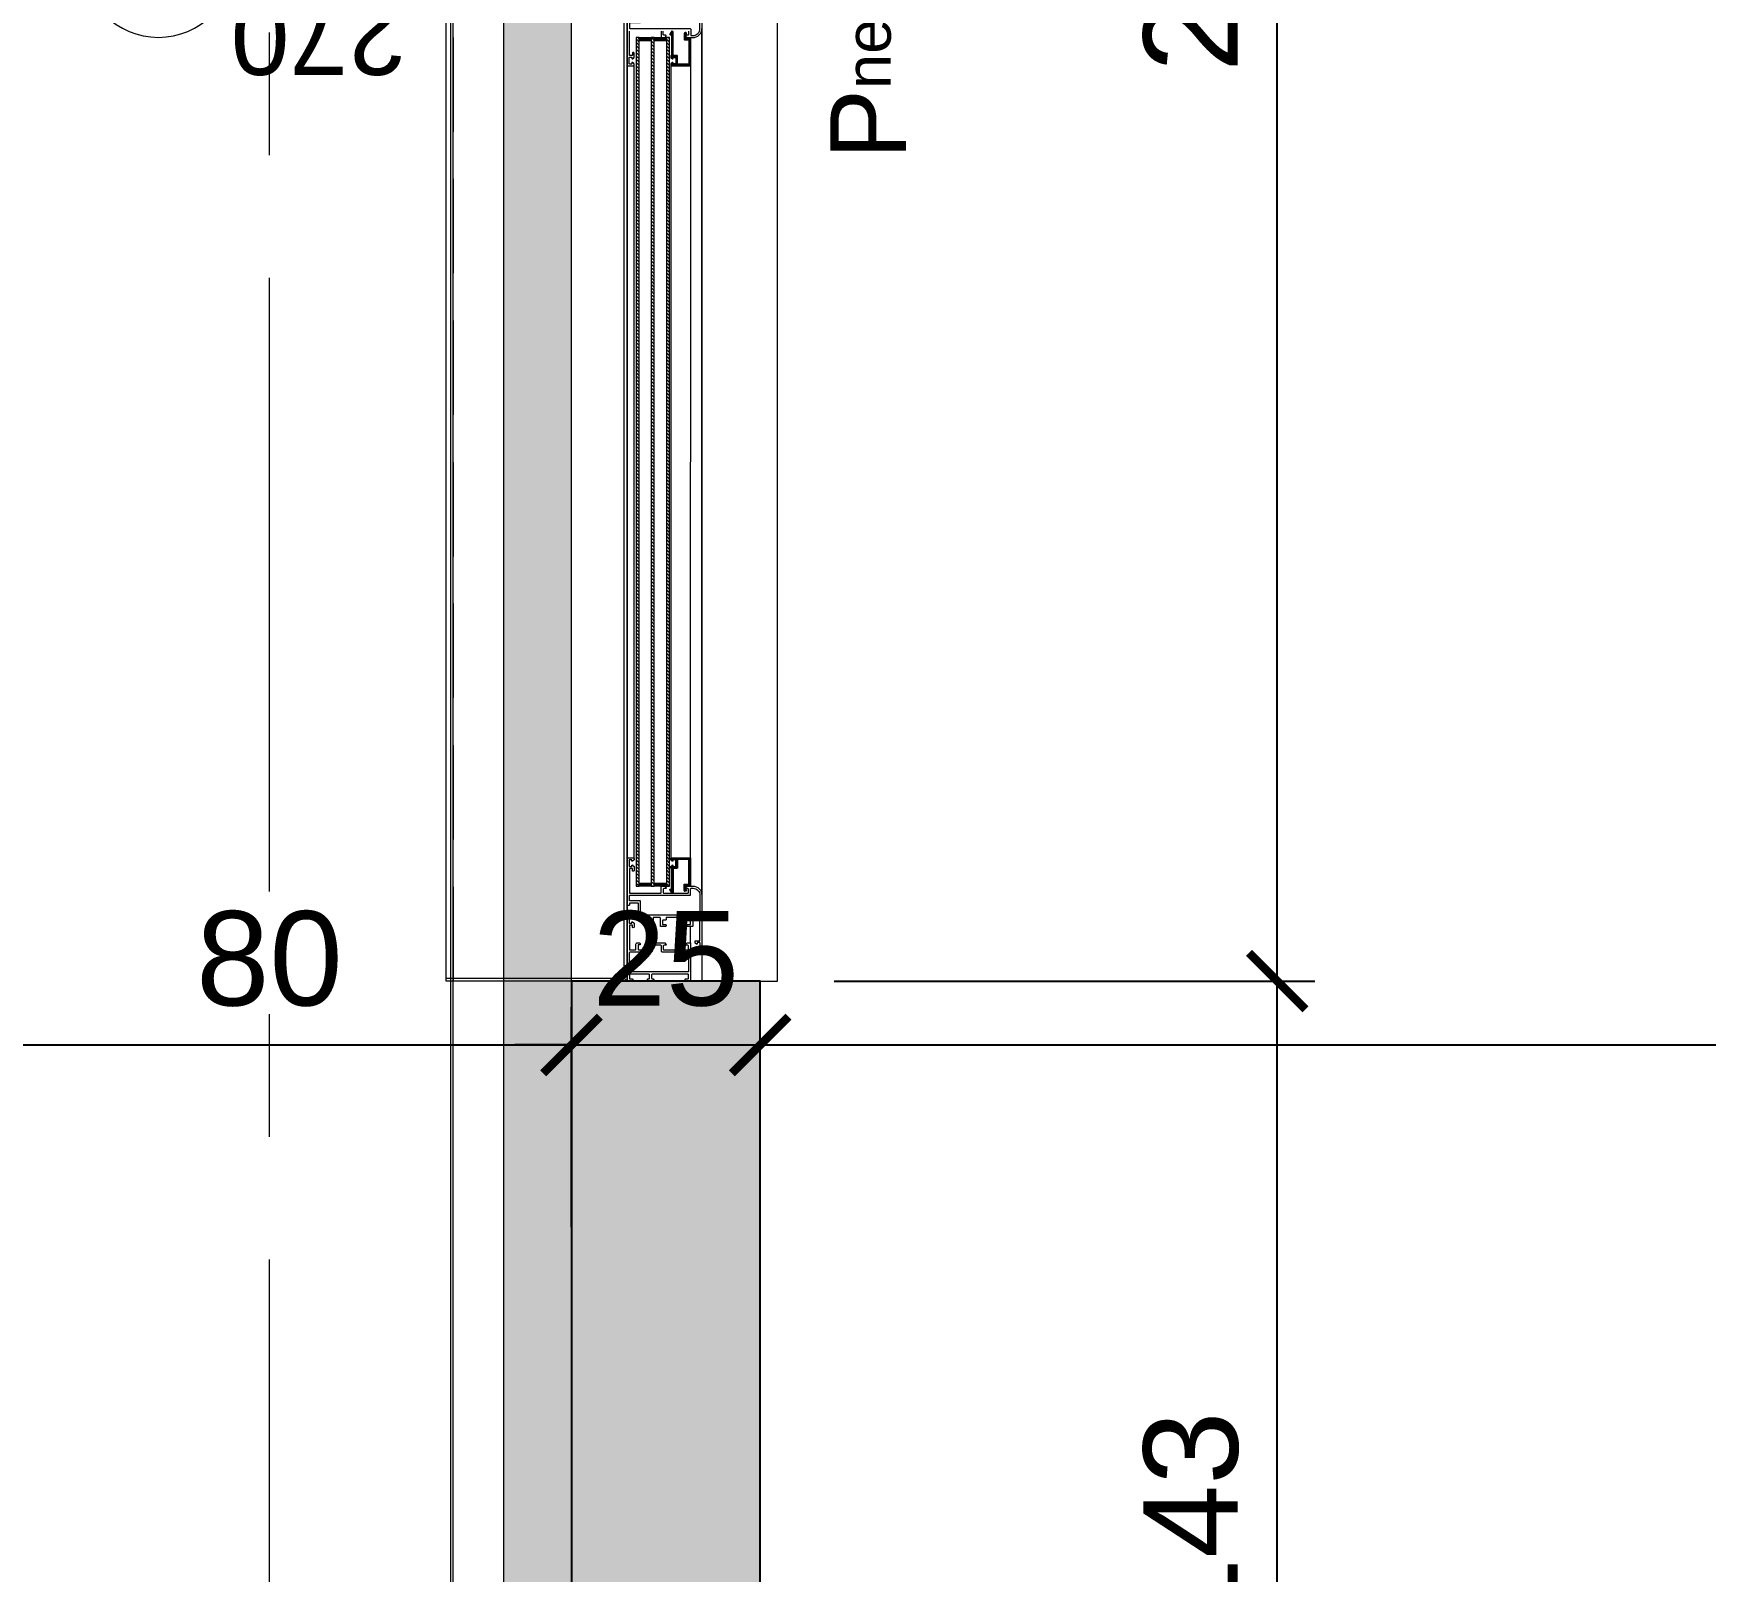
# Model space of a CAD drawing. Header units: centimetres. Extents: x 111832 to 117233, y -55119 to -48329.
# Drawn here: x 113893.1 to 114114.6, y -52502.5 to -52298.7 of the extents above; entities that cross this region are included whole.
import ezdxf

# ---------------------------------------------------------------- set-up
doc = ezdxf.new("R2010")
doc.units = ezdxf.units.CM
doc.header["$LTSCALE"] = 50
doc.header["$MEASUREMENT"] = 0
for name, pattern in [('AXES', [2, 1.25, -0.25, 0.25, -0.25]), ('CACHE', [0.375, 0.25, -0.125]), ('CONTINU', [0])]:
    doc.linetypes.add(name, pattern=pattern)
doc.layers.get('0').update_dxf_attribs({"color": 8})
for name, color, linetype in [('AXES', 10, 'AXES'), ('BETON COUPE', 3, 'CONTINU'), ('BETON TRAME', 252, 'Continuous'), ('COTE 50ème', 1, 'Continuous')]:
    doc.layers.add(name, color=color, linetype=linetype)
for name, color, linetype, lineweight in [('CONSOLE ISOL.', 214, 'Continuous', 15), ('ISOLATION', 252, 'Continuous', 0), ('MACONNERIE COUPE', 7, 'Continuous', 30), ('WD_Corner', 154, 'Continuous', 5), ('WINDOWS', 21, 'Continuous', 5)]:
    doc.layers.add(name, color=color, linetype=linetype, lineweight=lineweight)
doc.styles.add('GENERATED_STYLE_1', font='arial.ttf')
doc.styles.add('RS_TXT_50', font='arial.ttf', dxfattribs={"height": 12.5})
doc.dimstyles.new('RS_50CM_LINEAIRE', dxfattribs={"dimscale": 5, "dimtxt": 12.5, "dimasz": 1.5, "dimexe": 1, "dimexo": 2.5, "dimgap": 1, "dimtad": 1, "dimdec": 1, "dimrnd": 0.5, "dimdsep": 46, "dimtxsty": 'RS_TXT_50', "dimblk1": 'ARCHTICK', "dimblk2": 'ARCHTICK', "dimsah": 1, "dimcen": 2.5, "dimdle": 1, "dimclrt": 4, "dimadec": 0, "dimazin": 2, "dimtfac": 1, "dimtdec": 1, "dimtix": 1, "dimtmove": 2, "dimatfit": 3, "dimfxl": 1, "dimtolj": 1, "dimtzin": 0, "dimarcsym": 0})

# ---------------------------------------------------------------- blocks, each defined once
blk = doc.blocks.new('A$C7560ca7f')
at = {"layer": 'AXES', "lineweight": 5, "ltscale": 1.3}
blk.add_line((-30, -4150), (-30, -1058.41), dxfattribs=at)
blk = doc.blocks.new('DRITARE POS 1')
at = {"layer": 'WINDOWS'}
h = blk.add_hatch(dxfattribs=at)
h.set_pattern_fill('ANSI31', color=140, scale=2.5, angle=450)
h.set_pattern_definition([(135, (-46708.9128, -43897.46996), (-0.2209708691, -0.2209708691), [])])
h.paths.add_polyline_path([(-8.71, -145.04), (-8.71, -257.42), (-8.31, -257.42), (-8.31, -145.04)])
h.paths.add_polyline_path([(-6.71, -145.04), (-6.71, -257.42), (-6.31, -257.42), (-6.31, -145.04)])
h.paths.add_polyline_path([(-4.71, -145.04), (-4.71, -257.42), (-4.31, -257.42), (-4.31, -145.04)])
at = {"layer": 'WINDOWS', "transparency": 33554559}
h = blk.add_hatch(dxfattribs=at)
h.set_pattern_fill('ANSI31', color=140, angle=450)
h.set_pattern_definition([(135, (-46708.90849, -43914.46996), (-0.08838834765, -0.08838834765), [])])
h.paths.add_polyline_path([(-6.71, -257.42), (-8.31, -257.42), (-8.31, -257.02), (-6.71, -257.02)])
h.paths.add_polyline_path([(-4.71, -257.42), (-6.31, -257.42), (-6.31, -257.02), (-4.71, -257.02)])
h.paths.add_polyline_path([(-6.71, -145.44), (-8.31, -145.44), (-8.31, -145.04), (-6.71, -145.04)])
h.paths.add_polyline_path([(-4.71, -145.44), (-6.31, -145.44), (-6.31, -145.04), (-4.71, -145.04)])
h = blk.add_hatch(dxfattribs=at)
h.set_pattern_fill('ANSI31', color=256, angle=450)
h.set_pattern_definition([(135, (-46708.70849, -43897.46996), (-0.08838834765, -0.08838834765), [])])
h.paths.add_polyline_path([(-1.49, -145.1), (-1.49, -145.05), (-1.74, -145.05), (-1.74, -145.1), (-2.09, -145.1, -0.414214), (-2.15, -145.05), (-2.15, -144.67, -0.247394), (-2.12, -144.63, 1.657435), (-2.37, -144.5), (-2.37, -145.23, 0.414214), (-2.28, -145.33), (-1.81, -145.33, -0.414214), (-1.72, -145.42), (-1.72, -148.46, -0.414214), (-1.81, -148.56), (-3.16, -148.56, -0.414214), (-3.22, -148.5), (-3.22, -147.49, 0.414214), (-3.31, -147.4), (-3.76, -147.4, -0.414214), (-3.81, -147.34), (-3.81, -144.21, 0.737396), (-3.98, -144.15), (-4.23, -144.51, 0.603122), (-4.15, -144.66), (-4.07, -144.66, -0.414214), (-4.02, -144.71), (-4.02, -147.4), (-4.06, -147.4, 0.414214), (-4.11, -147.46), (-4.11, -147.66, 0.250765), (-4.09, -147.71), (-3.92, -147.84, 0.599022), (-3.83, -147.79), (-3.83, -147.72, -0.414214), (-3.78, -147.66), (-3.51, -147.66, -0.414214), (-3.46, -147.72), (-3.46, -148.46, -0.414214), (-3.51, -148.52), (-3.78, -148.52, -0.414214), (-3.83, -148.46), (-3.83, -148.39, 0.599022), (-3.92, -148.34), (-4.09, -148.47, 0.250765), (-4.11, -148.52), (-4.11, -148.72, 0.414214), (-4.06, -148.78), (-1.55, -148.78, 0.414214), (-1.49, -148.72)])
h = blk.add_hatch(dxfattribs=at)
h.set_pattern_fill('ANSI31', color=256, angle=450)
h.set_pattern_definition([(135, (-46708.71279, -43952.46996), (-0.08838834765, -0.08838834765), [])])
h.paths.add_polyline_path([(-1.72, -257.05, -0.414214), (-1.81, -257.14), (-2.28, -257.14, 0.414214), (-2.37, -257.23), (-2.37, -257.97, 1.835735), (-2.15, -257.82), (-2.15, -257.36), (-1.74, -257.36), (-1.5, -257.42), (-1.5, -253.74, 0.414214), (-1.55, -253.69), (-4.06, -253.69, 0.414214), (-4.12, -253.74), (-4.12, -253.95, 0.250765), (-4.09, -253.99), (-3.92, -254.12, 0.599022), (-3.84, -254.08), (-3.84, -253.95), (-3.46, -253.95), (-3.46, -254.81), (-3.84, -254.81), (-3.84, -254.67, 0.649779), (-3.93, -254.63), (-4.1, -254.76, 0.212283), (-4.12, -254.81), (-4.12, -255.01, 0.414214), (-4.06, -255.07), (-4.02, -255.07), (-4.02, -257.81), (-4.15, -257.81, 0.603122), (-4.23, -257.96), (-3.99, -258.31, 0.737396), (-3.82, -258.26), (-3.82, -255.07), (-3.31, -255.07, 0.414214), (-3.22, -254.97), (-3.22, -253.91), (-1.81, -253.91, -0.414214), (-1.72, -254)])
at = {"layer": 'WINDOWS', "color": 165, "linetype": 'CACHE'}
blk.add_line((-32.9, -270), (-32.9, 0), dxfattribs=at)
at = {"layer": 'WINDOWS'}
for p, q in [((-0.01, -258.52), (0, -143.87)), ((-9.89, -253.72), (-9.89, -148.72)), ((-9, -253.74), (-9, -148.72)), ((-4.11, -148.72), (-4.12, -253.74)), ((-1.5, -253.74), (-1.49, -148.72)), ((-9.9, -261.27), (-9.9, -259.89)), ((-1.5, -265.01), (-1.5, -262.75))]:
    blk.add_line(p, q, dxfattribs=at)
at = {"layer": 'WINDOWS', "color": 165}
for points in [[(-9.9, 0), (-9.9, -270), (-33.9, -270), (-33.9, 0)], [(-10.3, -269.6), (-10.3, -0.4), (-9.9, 0), (-9.9, -270)], [(0, 0), (0, -270), (10, -270), (10, 0)], [(-9.9, -270), (-33.9, -270), (-33.9, -269.6), (-10.3, -269.6)]]:
    blk.add_lwpolyline(points, close=True, dxfattribs=at)
at = {"layer": 'WINDOWS'}
for points in [[(-9.9, -270), (-9.9, 0), (0, 0), (0, -270)], [(-1.78, -268.73), (-1.83, -268.79), (-9.56, -268.79), (-9.62, -268.73), (-9.62, -266.19), (-9.56, -266.14), (-6.63, -266.14), (-6.54, -266.04), (-6.54, -265.3), (-6.44, -265.2), (-5.51, -265.2), (-5.42, -265.3), (-5.42, -266.04), (-5.32, -266.14), (-1.83, -266.14), (-1.78, -266.19)]]:
    blk.add_lwpolyline(points, close=True, dxfattribs=at)
at = {"layer": 'WINDOWS', "color": 165}
blk.add_lwpolyline([(-71.99, -125, 1), (-71.99, -145, 1)], format="xyb", close=True, dxfattribs=at)
at = {"layer": 'WINDOWS'}
for points in [[(-9.89, -142.54), (-9.89, -148.72, 0.414214), (-9.84, -148.78), (-9.05, -148.78, 0.414214), (-9, -148.72), (-9, -148.51, 0.250765), (-9.02, -148.47), (-9.19, -148.34, 0.599022), (-9.28, -148.38), (-9.28, -148.48, -0.414214), (-9.33, -148.53), (-9.59, -148.53, -0.414214), (-9.65, -148.48), (-9.65, -147.69, -0.414214), (-9.59, -147.64), (-9.33, -147.64, -0.414214), (-9.28, -147.69), (-9.28, -147.79, 0.599022), (-9.19, -147.83), (-9.02, -147.7, 0.250765), (-9, -147.66), (-9, -147.08, 0.414214), (-9.05, -147.02), (-9.15, -147.02, 0.414214), (-9.2, -147.08), (-9.2, -147.34, -0.414214), (-9.26, -147.39), (-9.56, -147.39, -0.414214), (-9.61, -147.34), (-9.61, -144.17, -0.414214)], [(-5.41, -144.17), (-5.41, -144.99, 0.414214), (-5.36, -145.04), (-4.97, -145.04, 0.198912), (-4.93, -145.03), (-4.78, -144.87, 0.198912), (-4.76, -144.83), (-4.76, -144.76, 0.414214), (-4.82, -144.71), (-5.04, -144.71, -0.414214), (-5.13, -144.61), (-5.13, -144.2, -0.414214)], [(-1.77, -144.2), (-1.77, -144.61, -0.414214), (-1.87, -144.71), (-2.09, -144.71, 0.414214), (-2.15, -144.76), (-2.15, -144.83, 0.198912), (-2.13, -144.87), (-1.98, -145.03, 0.198912), (-1.94, -145.04), (-1.21, -145.04, 0.414214), (0, -143.83)], [(-3.98, -144.15), (-4.23, -144.51, 0.603122), (-4.15, -144.66), (-4.07, -144.66, -0.414214), (-4.02, -144.71), (-4.02, -147.4), (-4.06, -147.4, 0.414214), (-4.11, -147.46), (-4.11, -147.66, 0.250765), (-4.09, -147.71), (-3.92, -147.84, 0.599022), (-3.83, -147.79), (-3.83, -147.72, -0.414214), (-3.78, -147.66), (-3.51, -147.66, -0.414214), (-3.46, -147.72), (-3.46, -148.46, -0.414214), (-3.51, -148.52), (-3.78, -148.52, -0.414214), (-3.83, -148.46), (-3.83, -148.39, 0.599022), (-3.92, -148.34), (-4.09, -148.47, 0.250765), (-4.11, -148.52), (-4.11, -148.72, 0.414214), (-4.06, -148.78), (-1.55, -148.78, 0.414214), (-1.49, -148.72), (-1.49, -145.1), (-1.49, -145.05), (-1.74, -145.05), (-1.74, -145.1), (-2.09, -145.1, -0.414214), (-2.15, -145.05), (-2.15, -144.67, -0.247394), (-2.12, -144.63, 1.657435), (-2.37, -144.5), (-2.37, -145.23, 0.414214), (-2.28, -145.33), (-1.81, -145.33, -0.414214), (-1.72, -145.42), (-1.72, -148.46, -0.414214), (-1.81, -148.56), (-3.16, -148.56, -0.414214), (-3.22, -148.5), (-3.22, -147.49, 0.414214), (-3.31, -147.4), (-3.76, -147.4, -0.414214), (-3.81, -147.34), (-3.81, -144.21, 0.737396)]]:
    blk.add_lwpolyline(points, format="xyb", dxfattribs=at)
for points in [[(-1.49, -144.67, 0.414214), (-1.4, -144.76), (-1.18, -144.76), (-1.18, -144.76, 0.414214), (-0.28, -143.83), (-0.28, -141.23, 0.414214), (-0.34, -141.18), (-8.06, -141.18, 0.414214), (-8.12, -141.23), (-8.12, -142.99, -0.414214), (-8.21, -143.08), (-9.52, -143.08, 0.414214), (-9.61, -143.18), (-9.61, -143.74, 0.414214), (-9.52, -143.83), (-1.59, -143.83, -0.414214), (-1.49, -143.92)], [(0, -265.99, -0.414214), (-0.06, -266.04), (-0.84, -266.04, -0.414214), (-0.9, -265.99), (-0.9, -265.78, -0.250765), (-0.88, -265.73), (-0.71, -265.6, -0.599022), (-0.62, -265.65), (-0.62, -265.74, 0.414214), (-0.56, -265.8), (-0.3, -265.8, 0.414214), (-0.25, -265.74), (-0.25, -264.96, 0.414214), (-0.3, -264.9), (-0.56, -264.9, 0.414214), (-0.62, -264.96), (-0.62, -265.05, -0.599022), (-0.71, -265.1), (-0.88, -264.97, -0.250765), (-0.9, -264.92), (-0.9, -264.72, -0.414214), (-0.84, -264.66), (-0.34, -264.66, 0.414214), (-0.28, -264.61), (-0.28, -261.66, 0.414214), (-0.38, -261.56), (-1.12, -261.56, 0.414214), (-1.22, -261.66), (-1.22, -262.68, -0.414214), (-1.31, -262.78), (-1.87, -262.78, -0.414214), (-1.96, -262.68), (-1.96, -262.55, -0.414214), (-1.91, -262.5), (-1.55, -262.5, 0.414214), (-1.5, -262.44), (-1.5, -261.99, 0.414214), (-1.55, -261.94), (-1.91, -261.94, -0.414214), (-1.96, -261.88), (-1.96, -261.62, 0.414214), (-2.02, -261.56), (-4.71, -261.56, 0.414214), (-4.76, -261.62), (-4.76, -261.88, -0.414214), (-4.82, -261.94), (-5.17, -261.94, 0.414214), (-5.23, -261.99), (-5.23, -262.44, 0.414214), (-5.17, -262.5), (-4.82, -262.5, -0.414214), (-4.76, -262.55), (-4.76, -262.68, -0.414214), (-4.86, -262.78), (-5.42, -262.78, -0.414214), (-5.51, -262.68), (-5.51, -261.66, 0.414214), (-5.6, -261.56), (-6.39, -261.56, 0.414214), (-6.48, -261.66), (-6.48, -262.78, -0.809546), (-6.66, -262.81), (-6.85, -262.39, -0.543142), (-6.8, -262.31, 0.414214), (-6.74, -262.25), (-6.74, -261.66, 0.414214), (-6.84, -261.56), (-8.07, -261.56, 0.414214), (-8.12, -261.62), (-8.12, -261.97, -0.414214), (-8.18, -262.03), (-8.35, -262.03, -0.414214), (-8.4, -261.97), (-8.4, -259.75, 0.414214), (-8.5, -259.66), (-9.56, -259.66, 0.414214), (-9.62, -259.71), (-9.62, -259.92, -0.414214), (-9.67, -259.98), (-9.84, -259.98, -0.414214), (-9.9, -259.92), (-9.9, -253.74, -0.414214), (-9.84, -253.69), (-9.06, -253.69, -0.414214), (-9, -253.74), (-9, -253.95, -0.250765), (-9.03, -253.99), (-9.19, -254.12, -0.599022), (-9.28, -254.08), (-9.28, -253.98, 0.414214), (-9.34, -253.93), (-9.6, -253.93, 0.414214), (-9.65, -253.98), (-9.65, -254.77, 0.414214), (-9.6, -254.82), (-9.34, -254.82, 0.414214), (-9.28, -254.77), (-9.28, -254.67, -0.599022), (-9.19, -254.63), (-9.03, -254.76, -0.250765), (-9, -254.81), (-9, -255.38, -0.414214), (-9.06, -255.44), (-9.15, -255.44, -0.414214), (-9.21, -255.38), (-9.21, -255.12, 0.414214), (-9.26, -255.07), (-9.56, -255.07, 0.414214), (-9.62, -255.12), (-9.62, -258.3, 0.414214), (-9.56, -258.35), (-5.47, -258.35, 0.414214), (-5.42, -258.3), (-5.42, -257.47, -0.414214), (-5.36, -257.42), (-4.97, -257.42, -0.198912), (-4.93, -257.44), (-4.78, -257.59, -0.198912), (-4.76, -257.63), (-4.76, -257.7, -0.414214), (-4.82, -257.75), (-5.04, -257.75, 0.414214), (-5.14, -257.85), (-5.14, -258.26, 0.414214), (-5.04, -258.35), (-1.87, -258.35, 0.414214), (-1.78, -258.26), (-1.78, -257.85, 0.414214), (-1.87, -257.75), (-2.09, -257.75, -0.414214), (-2.15, -257.7), (-2.15, -257.63, -0.198912), (-2.13, -257.59), (-1.98, -257.44, -0.198912), (-1.94, -257.42), (-1.22, -257.42, -0.414214), (0, -258.63)], [(-1.74, -257.36), (-2.09, -257.36, 0.414214), (-2.15, -257.42), (-2.15, -257.79, 0.247394), (-2.13, -257.84, -1.657435), (-2.37, -257.97), (-2.37, -257.23, -0.414214), (-2.28, -257.14), (-1.81, -257.14, 0.414214), (-1.72, -257.05), (-1.72, -254, 0.414214), (-1.81, -253.91), (-3.16, -253.91, 0.414214), (-3.22, -253.97), (-3.22, -254.97, -0.414214), (-3.31, -255.07), (-3.76, -255.07, 0.414214), (-3.82, -255.12), (-3.82, -258.26, -0.737396), (-3.99, -258.31), (-4.23, -257.96, -0.603122), (-4.15, -257.81), (-4.08, -257.81, 0.414214), (-4.02, -257.75), (-4.02, -255.07), (-4.06, -255.07, -0.414214), (-4.12, -255.01), (-4.12, -254.81, -0.250765), (-4.09, -254.76), (-3.92, -254.63, -0.599022), (-3.84, -254.67), (-3.84, -254.75, 0.414214), (-3.78, -254.81), (-3.52, -254.81, 0.414214), (-3.46, -254.75), (-3.46, -254, 0.414214), (-3.52, -253.95), (-3.78, -253.95, 0.414214), (-3.84, -254), (-3.84, -254.08, -0.599022), (-3.92, -254.12), (-4.09, -253.99, -0.250765), (-4.12, -253.95), (-4.12, -253.74, -0.414214), (-4.06, -253.69), (-1.55, -253.69, -0.414214), (-1.5, -253.74), (-1.5, -257.36), (-1.5, -257.42), (-1.74, -257.42)], [(-1.5, -257.79, -0.414214), (-1.4, -257.7), (-1.18, -257.7), (-1.18, -257.7, -0.414214), (-0.28, -258.63), (-0.28, -261.23, -0.414214), (-0.34, -261.28), (-8.07, -261.28, -0.414214), (-8.12, -261.23), (-8.12, -259.47, 0.414214), (-8.22, -259.38), (-9.52, -259.38, -0.414214), (-9.62, -259.29), (-9.62, -258.73, -0.414214), (-9.52, -258.63), (-1.59, -258.63, 0.414214), (-1.5, -258.54)], [(-7.08, -265), (-7.02, -264.94, -0.198912), (-6.98, -264.92), (-4.97, -264.92, -0.198912), (-4.93, -264.94), (-4.78, -265.09, -0.198912), (-4.76, -265.13), (-4.76, -265.2, -0.414214), (-4.82, -265.26), (-5.01, -265.26, 0.340481), (-5.14, -265.35), (-5.14, -265.76, 0.414214), (-5.04, -265.86), (-1.87, -265.86, 0.414214), (-1.78, -265.76), (-1.78, -265.35, 0.414214), (-1.87, -265.26), (-2.09, -265.26, -0.414214), (-2.15, -265.2), (-2.15, -265.13, -0.198912), (-2.13, -265.09), (-1.98, -264.94, -0.198912), (-1.94, -264.92), (-1.55, -264.92, -0.414214), (-1.5, -264.98), (-1.5, -269.94, -0.414214), (-1.55, -270), (-2.13, -270, -0.322823), (-2.19, -269.96), (-2.24, -269.79, -0.511918), (-2.19, -269.72), (-1.87, -269.72, 0.414214), (-1.78, -269.63), (-1.78, -269.16, 0.414214), (-1.87, -269.07), (-6.57, -269.07, 0.414214), (-6.67, -269.16), (-6.67, -269.63, 0.414214), (-6.57, -269.72), (-6.44, -269.72, -0.511918), (-6.39, -269.79), (-6.45, -269.96, -0.322823), (-6.5, -270), (-7.12, -270, -0.322823), (-7.17, -269.96), (-7.23, -269.79, -0.511918), (-7.17, -269.72), (-7.04, -269.72, 0.414214), (-6.95, -269.63), (-6.95, -269.16, 0.414214), (-7.04, -269.07), (-9.52, -269.07, 0.414214), (-9.62, -269.16), (-9.62, -269.63, 0.414214), (-9.52, -269.72), (-9.21, -269.72, -0.511918), (-9.15, -269.79), (-9.21, -269.96, -0.322823), (-9.26, -270), (-9.84, -270, -0.414214), (-9.9, -269.94), (-9.9, -261.25, -0.414214), (-9.84, -261.19), (-9.06, -261.19, -0.414214), (-9, -261.25), (-9, -261.49, -0.250765), (-9.03, -261.53), (-9.19, -261.65, -0.599022), (-9.28, -261.6), (-9.28, -261.49, 0.414214), (-9.34, -261.43), (-9.6, -261.43, 0.414214), (-9.65, -261.49), (-9.65, -262.27, 0.414214), (-9.6, -262.33), (-9.34, -262.33, 0.414214), (-9.28, -262.27), (-9.28, -262.2, -0.599022), (-9.19, -262.15), (-9.03, -262.26, -0.250765), (-9, -262.31), (-9, -262.84, -1), (-9.21, -262.84), (-9.21, -262.63, 0.414214), (-9.26, -262.57), (-9.56, -262.57, 0.414214), (-9.62, -262.63), (-9.62, -265.8, 0.414214), (-9.56, -265.86), (-8.83, -265.86, 0.414214), (-8.74, -265.76), (-8.74, -265.11, -0.414214), (-8.55, -264.92), (-8.3, -264.92, -0.198912), (-8.26, -264.94), (-8.2, -265, -0.198912), (-8.18, -265.04), (-8.18, -265.15, -0.414214), (-8.24, -265.2), (-8.4, -265.2, 0.414214), (-8.46, -265.26), (-8.46, -265.76, 0.414214), (-8.37, -265.86), (-6.91, -265.86, 0.414214), (-6.82, -265.76), (-6.82, -265.26, 0.414214), (-6.87, -265.2), (-7.04, -265.2, -0.414214), (-7.1, -265.15), (-7.1, -265.04, -0.198912)]]:
    blk.add_lwpolyline(points, format="xyb", close=True, dxfattribs=at)
at = {"layer": 'WINDOWS', "color": 140}
for points in [[(-8.71, -145.04), (-8.71, -257.42), (-8.31, -257.42), (-8.31, -145.04)], [(-6.71, -145.44), (-8.31, -145.44), (-8.31, -145.04), (-6.71, -145.04)], [(-6.71, -145.04), (-6.71, -257.42), (-6.31, -257.42), (-6.31, -145.04)], [(-4.71, -145.44), (-6.31, -145.44), (-6.31, -145.04), (-4.71, -145.04)], [(-4.71, -145.04), (-4.71, -257.42), (-4.31, -257.42), (-4.31, -145.04)], [(-6.71, -257.42), (-8.31, -257.42), (-8.31, -257.02), (-6.71, -257.02)], [(-4.71, -257.42), (-6.31, -257.42), (-6.31, -257.02), (-4.71, -257.02)]]:
    blk.add_lwpolyline(points, close=True, dxfattribs=at)
at = {"layer": 'WINDOWS', "color": 165, "char_height": 10, "attachment_point": 7, "style": 'GENERATED_STYLE_1'}
for s, insert, rotation in [('\\A1;\\pt0;P{\\H0.6x;neto}= 0', (27.15, -161.16), 90), ('\\A1;\\pt0;270', (-39.11, -139.83), 180)]:
    blk.add_mtext(s, dxfattribs=dict(at, insert=insert, rotation=rotation))
blk = doc.blocks.new('_ArchTick')
at = {"color": 0, "linetype": 'ByBlock', "const_width": 0.15}
blk.add_lwpolyline([(-0.5, -0.5), (0.5, 0.5)], dxfattribs=at)
blk = doc.blocks.new('*D993')
at = {"layer": 'COTE 50ème', "color": 0, "lineweight": -2, "ltscale": 0.5, "transparency": 16777216}
for p, q in [((114057.85, -52572.36), (114057.85, -52419.25)), ((113999.16, -52424.25), (114062.85, -52424.25)), ((113999.17, -52567.36), (114062.85, -52567.36))]:
    blk.add_line(p, q, dxfattribs=at)
at = {"layer": 'Defpoints', "color": 0, "ltscale": 0.5, "transparency": 16777216}
for p in [(113986.66, -52424.25), (114057.85, -52424.25), (113986.67, -52567.36)]:
    blk.add_point(p, dxfattribs=at)
at = {"layer": 'COTE 50ème', "color": 0, "lineweight": -2, "ltscale": 0.5, "transparency": 16777216, "xscale": 7.5, "yscale": 7.5, "zscale": 7.5}
for p, rotation in [((114057.85, -52424.25), 90), ((114057.85, -52567.36), 270)]:
    blk.add_blockref('_ArchTick', p, dxfattribs=dict(at, rotation=rotation))
at = {"layer": 'COTE 50ème', "color": 4, "ltscale": 0.5, "transparency": 16777216, "insert": (114046.47, -52495.81), "char_height": 12.5, "attachment_point": 5, "rotation": 90, "style": 'RS_TXT_50'}
blk.add_mtext('\\A1;143', dxfattribs=at)
blk = doc.blocks.new('*D994')
at = {"layer": 'COTE 50ème', "color": 0, "lineweight": -2, "ltscale": 0.5, "transparency": 16777216}
for p, q in [((114057.85, -52429.25), (114057.85, -52149.25)), ((113996.36, -52154.25), (114062.85, -52154.25)), ((113999.16, -52424.25), (114062.85, -52424.25))]:
    blk.add_line(p, q, dxfattribs=at)
at = {"layer": 'Defpoints', "color": 0, "ltscale": 0.5, "transparency": 16777216}
for p in [(113983.86, -52154.25), (114057.85, -52154.25), (113986.66, -52424.25)]:
    blk.add_point(p, dxfattribs=at)
at = {"layer": 'COTE 50ème', "color": 0, "lineweight": -2, "ltscale": 0.5, "transparency": 16777216, "xscale": 7.5, "yscale": 7.5, "zscale": 7.5}
for p, rotation in [((114057.85, -52154.25), 90), ((114057.85, -52424.25), 270)]:
    blk.add_blockref('_ArchTick', p, dxfattribs=dict(at, rotation=rotation))
at = {"layer": 'COTE 50ème', "color": 4, "ltscale": 0.5, "transparency": 16777216, "insert": (114046.47, -52289.25), "char_height": 12.5, "attachment_point": 5, "rotation": 90, "style": 'RS_TXT_50'}
blk.add_mtext('\\A1;270', dxfattribs=at)
blk = doc.blocks.new('*D1159')
at = {"layer": 'COTE 50ème', "color": 0, "lineweight": -2, "ltscale": 0.5, "transparency": 16777216}
for p, q in [((113884.37, -52456.86), (113884.37, -52427.71)), ((113964.37, -52456.86), (113964.37, -52427.71)), ((113879.37, -52432.71), (113969.37, -52432.71))]:
    blk.add_line(p, q, dxfattribs=at)
at = {"layer": 'Defpoints', "color": 0, "ltscale": 0.5, "transparency": 16777216}
for p in [(113964.37, -52432.71), (113884.37, -52469.36), (113964.37, -52469.36)]:
    blk.add_point(p, dxfattribs=at)
at = {"layer": 'COTE 50ème', "color": 0, "lineweight": -2, "ltscale": 0.5, "transparency": 16777216, "xscale": 7.5, "yscale": 7.5, "zscale": 7.5, "rotation": 180}
blk.add_blockref('_ArchTick', (113884.37, -52432.71), dxfattribs=at)
at = {"layer": 'COTE 50ème', "color": 0, "lineweight": -2, "ltscale": 0.5, "transparency": 16777216, "xscale": 7.5, "yscale": 7.5, "zscale": 7.5}
blk.add_blockref('_ArchTick', (113964.37, -52432.71), dxfattribs=at)
at = {"layer": 'COTE 50ème', "color": 4, "ltscale": 0.5, "transparency": 16777216, "insert": (113924.37, -52421.32), "char_height": 12.5, "attachment_point": 5, "style": 'RS_TXT_50'}
blk.add_mtext('\\A1;80', dxfattribs=at)
blk = doc.blocks.new('*D1160')
at = {"layer": 'COTE 50ème', "color": 0, "lineweight": -2, "ltscale": 0.5, "transparency": 16777216}
for p, q in [((113964.37, -52456.86), (113964.37, -52427.71)), ((113989.37, -52456.86), (113989.37, -52427.71)), ((113964.37, -52432.71), (113956.87, -52432.71)), ((113964.37, -52432.71), (113989.37, -52432.71)), ((113989.37, -52432.71), (113996.87, -52432.71))]:
    blk.add_line(p, q, dxfattribs=at)
at = {"layer": 'Defpoints', "color": 0, "ltscale": 0.5, "transparency": 16777216}
for p in [(113989.37, -52432.71), (113964.37, -52469.36), (113989.37, -52469.36)]:
    blk.add_point(p, dxfattribs=at)
at = {"layer": 'COTE 50ème', "color": 0, "lineweight": -2, "ltscale": 0.5, "transparency": 16777216, "xscale": 7.5, "yscale": 7.5, "zscale": 7.5}
blk.add_blockref('_ArchTick', (113964.37, -52432.71), dxfattribs=at)
at = {"layer": 'COTE 50ème', "color": 0, "lineweight": -2, "ltscale": 0.5, "transparency": 16777216, "xscale": 7.5, "yscale": 7.5, "zscale": 7.5, "rotation": 180}
blk.add_blockref('_ArchTick', (113989.37, -52432.71), dxfattribs=at)
at = {"layer": 'COTE 50ème', "color": 4, "ltscale": 0.5, "transparency": 16777216, "insert": (113976.87, -52421.32), "char_height": 12.5, "attachment_point": 5, "style": 'RS_TXT_50'}
blk.add_mtext('\\A1;25', dxfattribs=at)
blk = doc.blocks.new('*D1161')
at = {"layer": 'COTE 50ème', "color": 0, "lineweight": -2, "ltscale": 0.5, "transparency": 16777216}
for p, q in [((114564.37, -52424.74), (114564.37, -52437.71)), ((113989.37, -52456.86), (113989.37, -52427.71)), ((113984.37, -52432.71), (114569.37, -52432.71))]:
    blk.add_line(p, q, dxfattribs=at)
at = {"layer": 'Defpoints', "color": 0, "ltscale": 0.5, "transparency": 16777216}
for p in [(114564.37, -52412.24), (114564.37, -52432.71), (113989.37, -52469.36)]:
    blk.add_point(p, dxfattribs=at)
at = {"layer": 'COTE 50ème', "color": 0, "lineweight": -2, "ltscale": 0.5, "transparency": 16777216, "xscale": 7.5, "yscale": 7.5, "zscale": 7.5, "rotation": 180}
blk.add_blockref('_ArchTick', (113989.37, -52432.71), dxfattribs=at)
at = {"layer": 'COTE 50ème', "color": 0, "lineweight": -2, "ltscale": 0.5, "transparency": 16777216, "xscale": 7.5, "yscale": 7.5, "zscale": 7.5}
blk.add_blockref('_ArchTick', (114564.37, -52432.71), dxfattribs=at)
at = {"layer": 'COTE 50ème', "color": 4, "ltscale": 0.5, "transparency": 16777216, "insert": (114276.87, -52421.35), "char_height": 12.5, "attachment_point": 5, "style": 'RS_TXT_50'}
blk.add_mtext('\\A1;575', dxfattribs=at)

msp = doc.modelspace()

# ---------------------------------------------------------------- hatches: boundary and pattern name
at = {"layer": 'BETON TRAME', "transparency": 33554559}
h = msp.add_hatch(color=256, dxfattribs=at)
h.dxf.hatch_style = 1
h.paths.add_polyline_path([(115189.37, -52797.36), (115224.37, -52797.36), (115224.37, -53272.36), (114694.37, -53272.36), (114694.37, -52797.36), (114729.37, -52797.36), (114729.37, -53232.36), (114939.37, -53232.36), (114939.37, -52902.36), (114979.37, -52902.36), (114979.37, -53232.36), (115189.37, -53232.36)])
h.paths.add_polyline_path([(114824.37, -52057.36), (114799.37, -52057.36), (114799.37, -52562.36), (114824.37, -52562.36)])
h.paths.add_polyline_path([(115119.37, -52057.36), (115094.37, -52057.36), (115094.37, -52562.36), (115119.37, -52562.36)])
h.paths.add_polyline_path([(114689.37, -52082.36), (114799.37, -52082.36), (114799.37, -52057.36), (114689.37, -52057.36)])
h.paths.add_polyline_path([(114229.37, -52082.36), (114329.37, -52082.36), (114329.37, -52057.36), (114229.37, -52057.36)])
h.paths.add_polyline_path([(113989.37, -52147.36), (113964.37, -52147.36), (113964.37, -52057.36), (113989.37, -52057.36)])
h.paths.add_polyline_path([(113964.37, -52567.36), (113989.37, -52567.36), (113989.37, -52424.25), (113964.37, -52424.25)])
h.paths.add_polyline_path([(113964.37, -52887.36), (113989.37, -52887.36), (113989.37, -52747.36), (113964.37, -52747.36)])
h.paths.add_polyline_path([(113964.37, -53134.36), (114044.37, -53134.36), (114044.37, -53109.36), (113989.37, -53109.36), (113989.37, -53082.36), (113964.37, -53082.36)])
h.paths.add_polyline_path([(114329.37, -53134.36), (114399.37, -53134.36), (114399.37, -53109.36), (114329.37, -53109.36)])
h.paths.add_polyline_path([(114484.37, -53134.36), (114499.37, -53134.36), (114499.37, -53109.36), (114484.37, -53109.36)])
h.paths.add_polyline_path([(115434.48, -53134.36), (115419.37, -53134.36), (115419.37, -53109.36), (115434.48, -53109.36)])
h.paths.add_polyline_path([(115589.37, -53134.36), (115519.37, -53134.36), (115519.37, -53109.36), (115589.37, -53109.36)])
h.paths.add_polyline_path([(115954.37, -53134.36), (115874.37, -53134.36), (115874.37, -53109.36), (115929.37, -53109.36), (115929.37, -53062.36), (115954.37, -53062.36)])
h.paths.add_polyline_path([(115954.37, -52887.36), (115929.37, -52887.36), (115929.37, -52747.36), (115954.37, -52747.36)])
h.paths.add_polyline_path([(115929.37, -52147.36), (115954.37, -52147.36), (115954.37, -52057.36), (115929.37, -52057.36)])
h.paths.add_polyline_path([(115689.37, -52082.36), (115689.37, -52057.36), (115589.37, -52057.36), (115589.37, -52082.36)])
h.paths.add_polyline_path([(115119.37, -52082.36), (115229.37, -52082.36), (115229.37, -52057.36), (115119.37, -52057.36)])
h.paths.add_polyline_path([(115954.37, -52567.36), (115929.37, -52567.36), (115929.37, -52424.25), (115954.37, -52424.25)])
h.paths.add_polyline_path([(115764.37, -52507.36), (115704.37, -52507.36), (115704.37, -52482.36), (115764.37, -52482.36)])
h.paths.add_polyline_path([(115579.37, -52507.36), (115519.37, -52507.36), (115519.37, -52482.36), (115579.37, -52482.36)])
h.paths.add_polyline_path([(114339.37, -52507.36), (114399.37, -52507.36), (114399.37, -52482.36), (114339.37, -52482.36)])
h.paths.add_polyline_path([(114154.37, -52507.36), (114214.37, -52507.36), (114214.37, -52482.36), (114154.37, -52482.36)])
at = {"layer": 'ISOLATION', "transparency": 33554687}
h = msp.add_hatch(dxfattribs=at)
h.set_pattern_fill('INSUL', color=256, scale=10, angle=45)
h.set_pattern_definition([(45, (1225.213, 1325.2256), (-2.65165043, 2.65165043), []), (45, (1224.329, 1326.1095), (-2.65165043, 2.65165043), [1.25, -1.25]), (45, (1223.445, 1326.9934), (-2.65165043, 2.65165043), [1.25, -1.25])])
h.paths.add_polyline_path([(114856.37, -53272.36), (114694.37, -53272.36), (114694.37, -53147.36), (114399.37, -53147.36), (114399.37, -53134.36), (113964.37, -53134.36), (113964.37, -52082.36), (113884.37, -52082.36), (113884.37, -52122.36), (113859.37, -52122.36), (113859.37, -52057.36), (115094.37, -52057.36), (115094.37, -52048.36), (113850.37, -52048.36), (113850.37, -52131.36), (113893.37, -52131.36), (113893.37, -52091.36), (113955.37, -52091.36), (113955.37, -53143.36), (114390.37, -53143.36), (114390.37, -53156.36), (114685.37, -53156.36), (114685.37, -53281.36), (114856.37, -53281.36)])

# ---------------------------------------------------------------- linework, layer by layer
at = {"layer": 'BETON COUPE'}
msp.add_lwpolyline([(113964.37, -52567.36), (113989.37, -52567.36), (113989.37, -52424.25), (113964.37, -52424.25)], close=True, dxfattribs=at)
at = {"layer": 'CONSOLE ISOL.', "lineweight": 5, "ltscale": 0.5}
msp.add_lwpolyline([(115954.37, -53134.36), (115224.37, -53134.36), (115224.37, -53272.36), (114694.37, -53272.36), (114694.37, -53134.36), (113964.37, -53134.36), (113964.37, -52057.36), (115954.37, -52057.36)], close=True, dxfattribs=at)
at = {"layer": 'ISOLATION', "ltscale": 0.5}
msp.add_lwpolyline([(114856.37, -53272.36), (114694.37, -53272.36), (114694.37, -53147.36), (114399.37, -53147.36), (114399.37, -53134.36), (113964.37, -53134.36), (113964.37, -52082.36), (113884.37, -52082.36), (113884.37, -52122.36), (113859.37, -52122.36), (113859.37, -52057.36), (115094.37, -52057.36), (115094.37, -52048.36), (113850.37, -52048.36), (113850.37, -52131.36), (113893.37, -52131.36), (113893.37, -52091.36), (113955.37, -52091.36), (113955.37, -53143.36), (114390.37, -53143.36), (114390.37, -53156.36), (114685.37, -53156.36), (114685.37, -53281.36), (114856.37, -53281.36)], close=True, dxfattribs=at)
at = {"layer": 'WD_Corner', "lineweight": 5, "ltscale": 0.5}
for points in [[(113859.37, -52041.36), (113843.37, -52041.36), (113843.37, -52138.36), (113900.37, -52138.36), (113900.37, -52098.36), (113948.37, -52098.36), (113948.37, -53150.36), (114383.37, -53150.36), (114383.37, -53163.36), (114678.37, -53163.36), (114678.37, -53288.36), (114856.37, -53288.36)], [(113859.37, -52041.66), (113843.67, -52041.66), (113843.67, -52138.06), (113900.07, -52138.06), (113900.07, -52098.06), (113948.67, -52098.06), (113948.67, -53150.06), (114383.67, -53150.06), (114383.67, -53163.06), (114678.67, -53163.06), (114678.67, -53288.06), (114856.37, -53288.06)]]:
    msp.add_lwpolyline(points, dxfattribs=at)

# ---------------------------------------------------------------- block references
at = {"lineweight": 5}
msp.add_blockref('DRITARE POS 1', (113981.66, -52154.25), dxfattribs=at)
at = {"layer": 'MACONNERIE COUPE', "lineweight": 5, "ltscale": 0.5}
msp.add_blockref('A$C7560ca7f', (113954.37, -50862.36), dxfattribs=at)

# ---------------------------------------------------------------- dimensions: what is measured, and where the dimension line sits
at = {"layer": 'COTE 50ème', "ltscale": 0.5}
for base, p1, p2, picture, middle in [((114057.85, -52154.25), (113986.66, -52424.25), (113983.86, -52154.25), '*D994', (114046.47, -52289.25)), ((114057.85, -52424.25), (113986.67, -52567.36), (113986.66, -52424.25), '*D993', (114046.47, -52495.81))]:
    dim = msp.add_linear_dim(base=base, p1=p1, p2=p2, angle=90, dimstyle='RS_50CM_LINEAIRE', dxfattribs=at)
    dim.commit()
    dim.dimension.update_dxf_attribs({"geometry": picture, "text_midpoint": middle})
for base, p1, p2, picture, middle in [((113964.37, -52432.71), (113884.37, -52469.36), (113964.37, -52469.36), '*D1159', (113924.37, -52421.32)), ((113989.37, -52432.71), (113964.37, -52469.36), (113989.37, -52469.36), '*D1160', (113976.87, -52421.32)), ((114564.37, -52432.71), (113989.37, -52469.36), (114564.37, -52412.24), '*D1161', (114276.87, -52421.35))]:
    dim = msp.add_linear_dim(base=base, p1=p1, p2=p2, dimstyle='RS_50CM_LINEAIRE', dxfattribs=at)
    dim.commit()
    dim.dimension.update_dxf_attribs({"geometry": picture, "text_midpoint": middle})

doc.saveas('drawing.dxf')
